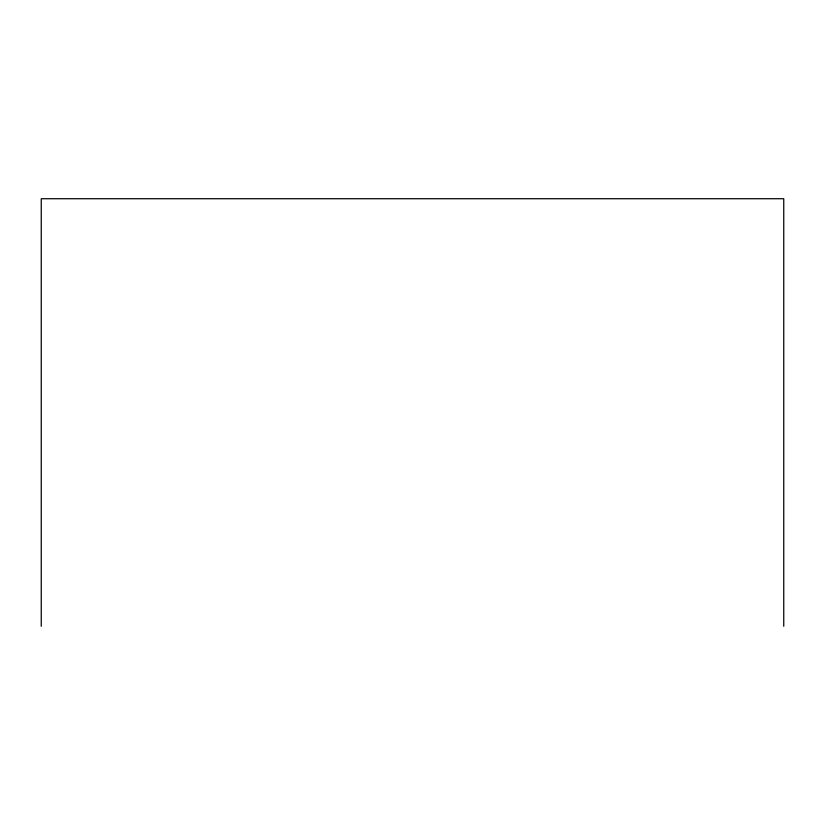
<?xml version="1.0" encoding="UTF-8"?>
<svg xmlns="http://www.w3.org/2000/svg" width="825" height="825" viewBox="0 0 825 825"><rect width="100%" height="100%" fill="white"/><g stroke="black" fill="none" stroke-linecap="round" stroke-linejoin="round"><path stroke-width="1.24" d="M783.75 626.278L783.75 198.722L41.25 198.722L41.25 626.278"/></g></svg>
